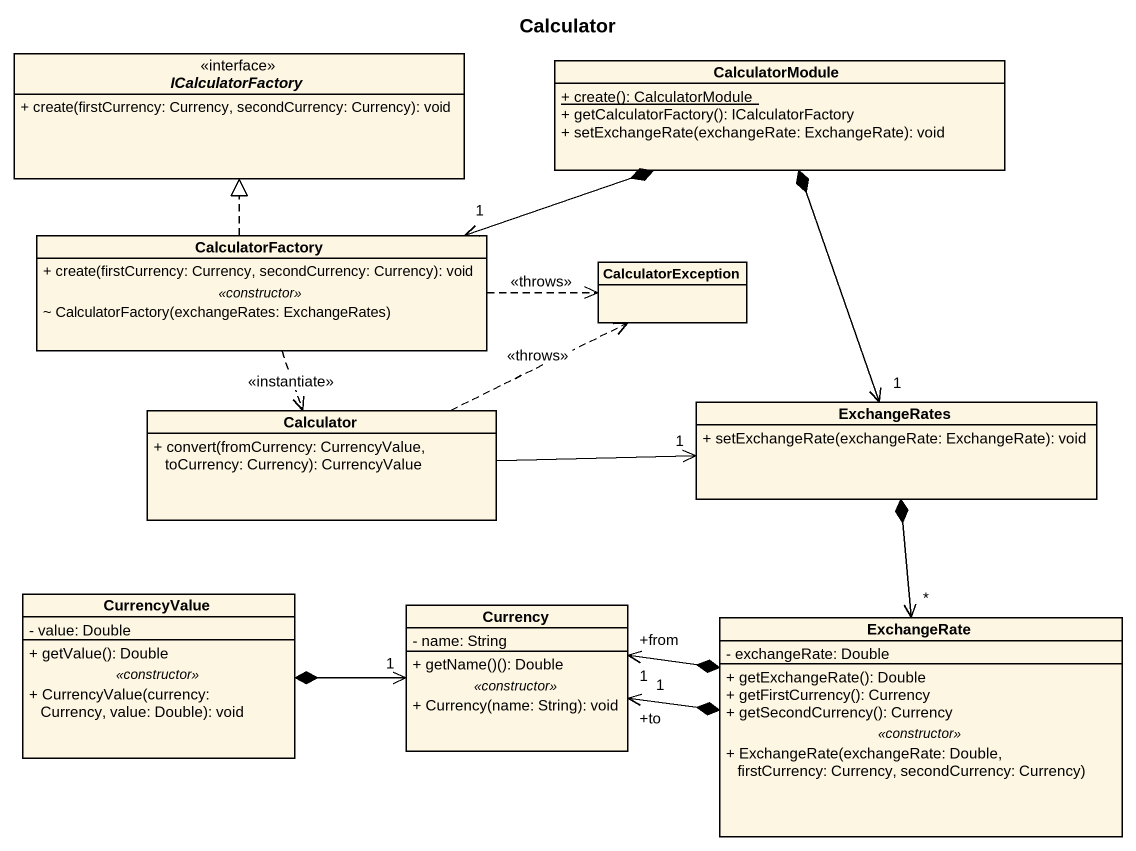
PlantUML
@startuml
title Calculator
hide circle
hide empty members
skinparam classAttributeIconSize 0
interface ICalculatorFactory <<interface>> {
  + create(firstCurrency: Currency, secondCurrency: Currency): void
}
class CalculatorModule {
  {static} + create(): CalculatorModule
  + getCalculatorFactory(): ICalculatorFactory
  + setExchangeRate(exchangeRate: ExchangeRate): void
}
class CalculatorFactory {
  + create(firstCurrency: Currency, secondCurrency: Currency): void
  .. <<constructor>> ..
  ~ CalculatorFactory(exchangeRates: ExchangeRates)
}
class CalculatorException
class Calculator {
  + convert(fromCurrency: CurrencyValue, toCurrency: Currency): CurrencyValue
}
class ExchangeRates {
  + setExchangeRate(exchangeRate: ExchangeRate): void
}
class CurrencyValue {
  - value: Double
  --
  + getValue(): Double
  .. <<constructor>> ..
  + CurrencyValue(currency: Currency, value: Double): void
}
class Currency {
  - name: String
  --
  + getName()(): Double
  .. <<constructor>> ..
  + Currency(name: String): void
}
class ExchangeRate {
  - exchangeRate: Double
  --
  + getExchangeRate(): Double
  + getFirstCurrency(): Currency
  + getSecondCurrency(): Currency
  .. <<constructor>> ..
  + ExchangeRate(exchangeRate: Double, firstCurrency: Currency, secondCurrency: Currency)
}
CalculatorFactory .up.|> ICalculatorFactory
CalculatorFactory "1" <-right-* CalculatorModule
CalculatorFactory .right.> CalculatorException : <<throws>>
CalculatorFactory ..> Calculator : <<instantiate>>
Calculator .right.> CalculatorException : <<throws>>
Calculator -right-> "1" ExchangeRates
ExchangeRates "1" <-up-* CalculatorModule
Currency "1" <-left-* CurrencyValue
Currency "+from\n1" <-right-* ExchangeRate
Currency "+to\n1" <-right-* ExchangeRate
ExchangeRate "*" <-up-* ExchangeRates
@enduml
